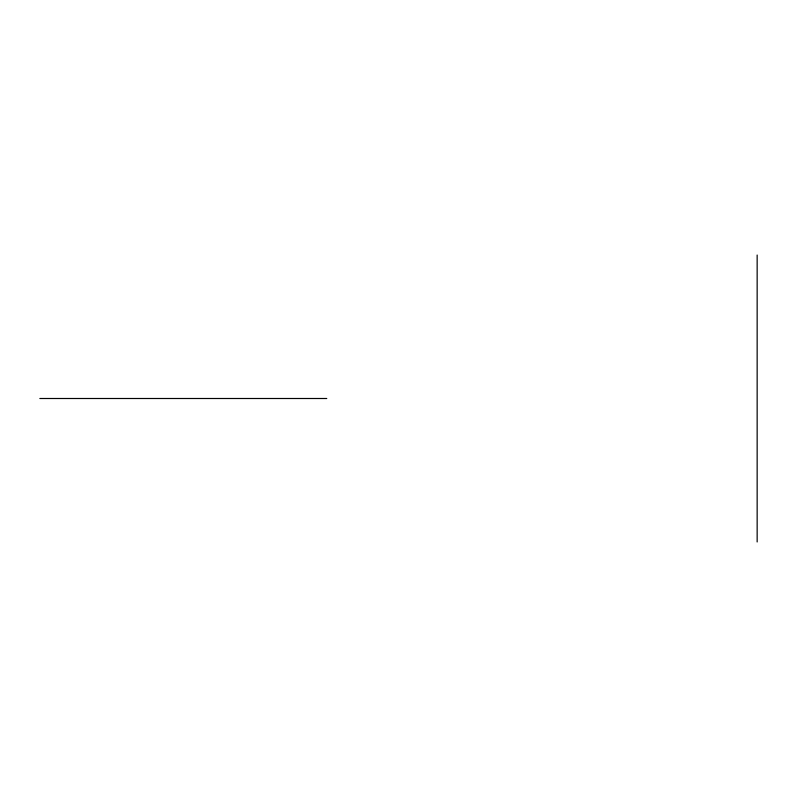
<?xml version="1.0" encoding="UTF-8"?>
<svg xmlns="http://www.w3.org/2000/svg" width="797" height="797" viewBox="0 0 797 797"><rect width="100%" height="100%" fill="white"/><g stroke="black" fill="none" stroke-linecap="round" stroke-linejoin="round"><path stroke-width="1.2" d="M39.85 398.5L326.77 398.5M757.15 255.04L757.15 541.96"/></g></svg>
